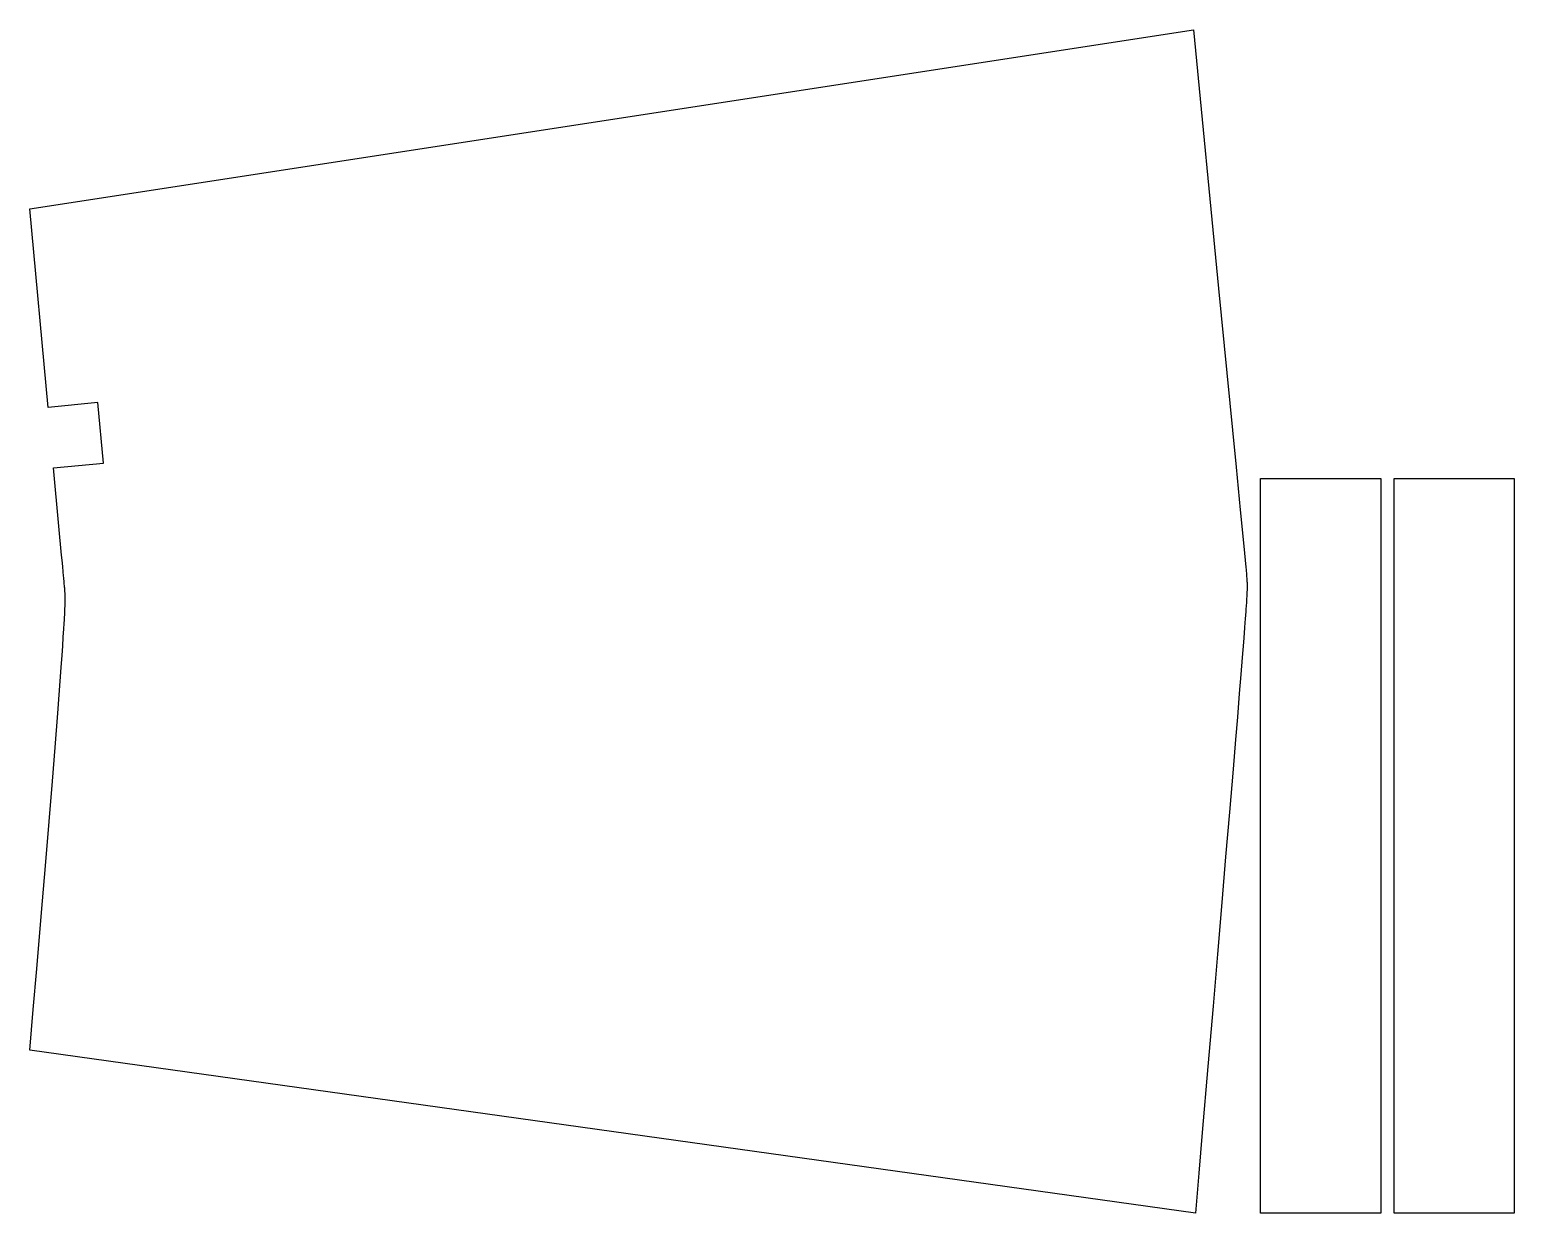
# Model space of a CAD drawing. Header units: millimetres. Extents: x 5 to 561, y 5 to 448.
import ezdxf

# ---------------------------------------------------------------- set-up
doc = ezdxf.new("R2010")
doc.units = ezdxf.units.MM
doc.layers.add('CUT', color=7, linetype='Continuous')

msp = doc.modelspace()

# ---------------------------------------------------------------- linework, layer by layer
at = {"layer": 'CUT'}
for points in [[(11.87919, 306.6345), (5, 380.97081), (440.51762, 448.05481), (449.96082, 351.19046), (455.14869, 298.18392), (456.51314, 284.26091), (458.07833, 268.26451), (459.27682, 255.95929), (459.65333, 252.06177), (460.14549, 246.83859), (460.23188, 245.90055), (460.29033, 245.25672), (460.33933, 244.69166), (460.38069, 244.18754), (460.41952, 243.68815), (460.45317, 243.23873), (460.4902, 242.71977), (460.51981, 242.275), (460.54574, 241.86013), (460.56713, 241.48789), (460.58318, 241.17085), (460.59559, 240.8845), (460.60207, 240.71779), (460.60813, 240.54458), (460.61375, 240.37217), (460.61641, 240.26562), (460.61913, 240.13148), (460.62135, 239.99488), (460.62301, 239.85588), (460.62403, 239.71451), (460.62433, 239.57097), (460.62382, 239.42543), (460.62267, 239.27787), (460.62094, 239.12816), (460.61882, 238.97577), (460.61578, 238.8203), (460.61109, 238.66144), (460.60578, 238.49887), (460.59798, 238.27607), (460.58829, 238.01688), (460.57753, 237.74834), (460.56485, 237.46934), (460.54518, 237.07949), (460.51926, 236.61409), (460.49166, 236.12185), (460.41774, 234.87497), (460.34838, 233.74376), (460.25941, 232.3111), (460.1913, 231.2443), (460.12446, 230.24979), (460.03176, 228.94152), (459.93244, 227.57547), (459.82125, 226.07815), (459.68463, 224.26313), (459.52056, 222.11837), (459.25831, 218.76228), (458.80676, 213.07473), (458.29311, 206.71931), (457.70404, 199.51802), (456.97154, 190.67355), (456.27981, 182.37726), (455.34968, 171.28394), (453.99501, 155.15991), (452.58822, 138.45555), (451.14192, 121.32224), (449.50648, 101.96637), (447.86322, 82.57315), (445.95167, 60.00118), (443.84657, 35.2123), (442.55765, 20.06284), (441.27529, 5), (5, 66.03657), (6.31867, 81.28456), (7.62497, 96.52509), (9.41465, 117.57445), (10.88404, 135.04594), (12.26336, 151.70914), (13.48883, 166.80774), (14.48965, 179.40577), (15.50101, 192.22992), (16.02479, 199.04912), (16.4092, 204.18777), (16.78757, 209.32418), (17.11134, 213.87343), (17.34892, 217.28397), (17.57802, 220.69967), (17.7759, 223.74832), (17.90464, 225.78971), (17.98679, 227.15146), (18.04525, 228.17018), (18.0947, 229.07598), (18.14699, 230.08934), (18.1809, 230.76788), (18.21178, 231.4273), (18.251, 232.31937), (18.27149, 232.8613), (18.28685, 233.26663), (18.29966, 233.62787), (18.30706, 233.86992), (18.31184, 234.05172), (18.3153, 234.21341), (18.31757, 234.3348), (18.31953, 234.45641), (18.32096, 234.57832), (18.32164, 234.70032), (18.32183, 234.82219), (18.32156, 234.94381), (18.32055, 235.06512), (18.31881, 235.18623), (18.31663, 235.29218), (18.31339, 235.40965), (18.30867, 235.55542), (18.29775, 235.8454), (18.28548, 236.13346), (18.27141, 236.42132), (18.25468, 236.74253), (18.23664, 237.06116), (18.22286, 237.30051), (18.20778, 237.53921), (18.19191, 237.77016), (18.17827, 237.96041), (18.16212, 238.17156), (18.14347, 238.4063), (18.11962, 238.69589), (18.09513, 238.98382), (18.05704, 239.42112), (17.90061, 241.17971), (17.74181, 242.9402), (17.68963, 243.51302), (17.63654, 244.08612), (17.58325, 244.66163), (17.51936, 245.36085), (17.37832, 246.87702), (17.22326, 248.52293), (16.96205, 251.35691), (15.96208, 262.2291), (13.97024, 283.9864), (32.64525, 285.76406), (30.44587, 308.44788)], [(465.62433, 280.03561), (510.62433, 280.03561), (510.62433, 5), (465.62433, 5)], [(515.62433, 280.03561), (560.62433, 280.03561), (560.62433, 5), (515.62433, 5)]]:
    msp.add_lwpolyline(points, close=True, dxfattribs=at)

doc.saveas('drawing.dxf')
